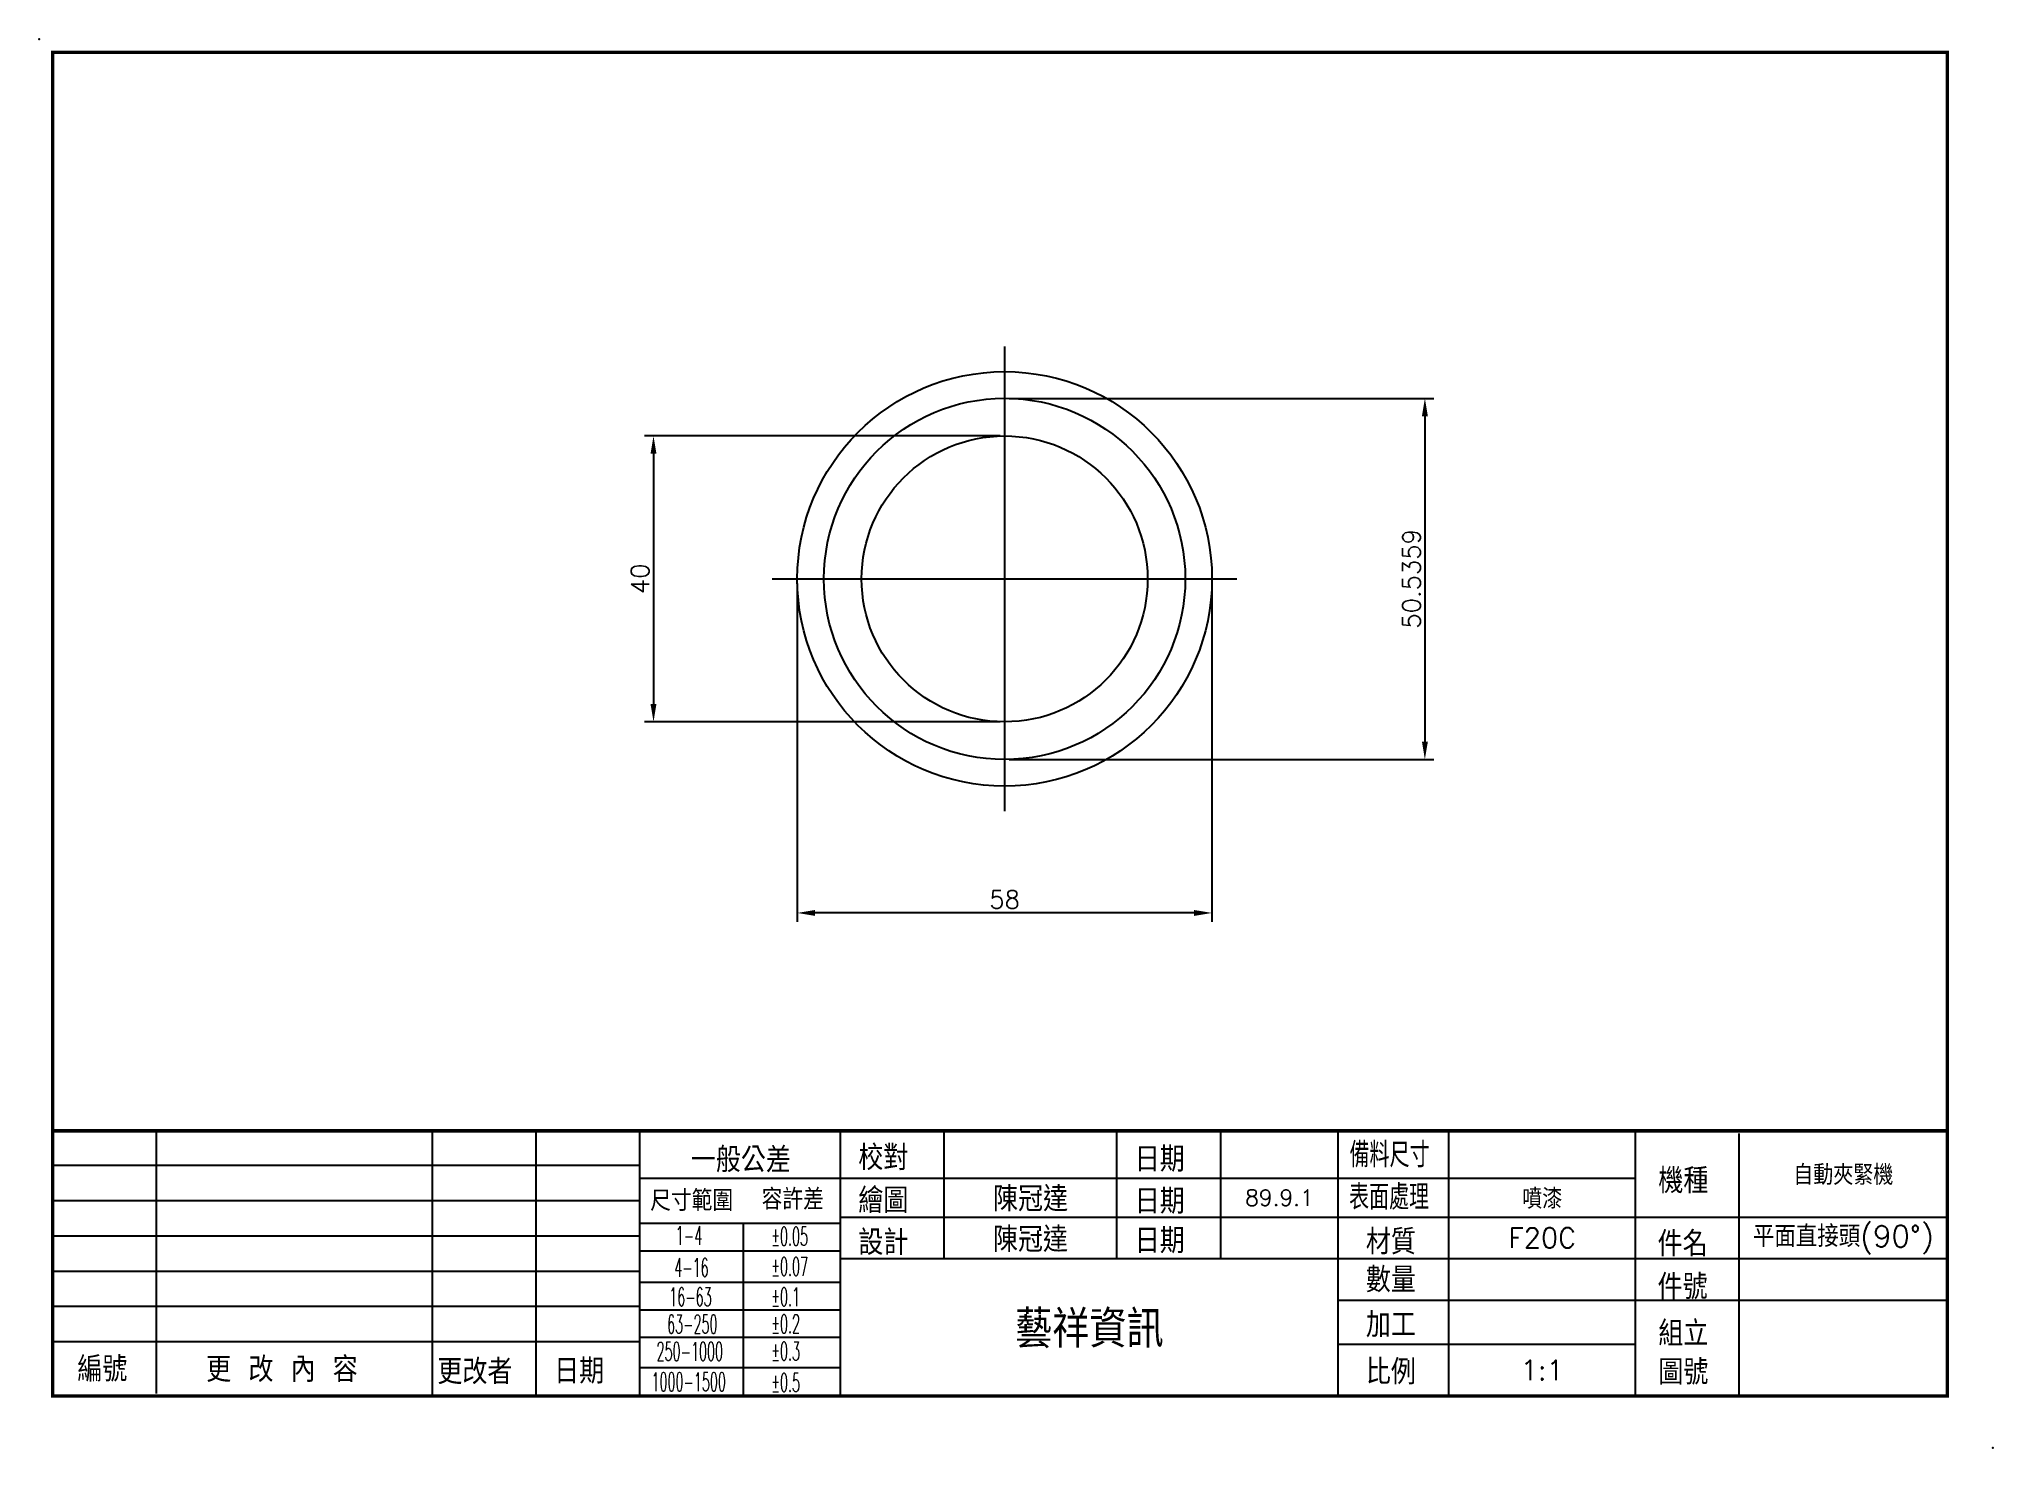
# Model space of a CAD drawing. Extents: x -345 to -72, y 972 to 1169.
import ezdxf
from ezdxf.enums import TextEntityAlignment as Align

# ---------------------------------------------------------------- set-up
doc = ezdxf.new("R2010")
doc.units = 0
doc.header["$MEASUREMENT"] = 0
doc.layers.get('0').update_dxf_attribs({"linetype": 'CONTINUOUS'})
doc.layers.get('DEFPOINTS').update_dxf_attribs({"linetype": 'CONTINUOUS'})
for name, color, linetype in [('BORDER', 7, 'CONTINUOUS'), ('DIM', 2, 'CONTINUOUS'), ('SHEET', 7, 'CONTINUOUS')]:
    doc.layers.add(name, color=color, linetype=linetype)
doc.styles.add('CHINA', font='romans.shx', dxfattribs={"bigfont": 'chineset.shx'})
doc.styles.add('ROMANS', font='romans', dxfattribs={"width": 0.5})
doc.styles.get("Standard").update_dxf_attribs({"font": 'txt.shx', "bigfont": 'chineset.shx'})
doc.dimstyles.get("Standard").update_dxf_attribs({"dimtxt": 0.18, "dimasz": 0.18, "dimexe": 0.18, "dimexo": 0.0625, "dimgap": 0.09, "dimtad": 0, "dimtih": 1, "dimtoh": 1, "dimdec": 4, "dimzin": 0, "dimtxsty": 'STANDARD', "dimcen": 0.09, "dimazin": 3, "dimtfac": 1, "dimtdec": 4, "dimtofl": 0, "dimtmove": 0, "dimatfit": 3, "dimtolj": 1, "dimtzin": 0})

# ---------------------------------------------------------------- blocks, each defined once
blk = doc.blocks.new('A4')
for p in [(-134.41, 77.3), (138.88, -119.82)]:
    blk.add_point(p)
at = {"layer": 'SHEET'}
for p, q in [((-117.99, -112.19), (-117.99, -75.44)), ((-79.39, -112.56), (-79.39, -75.44)), ((-64.88, -112.56), (-64.88, -75.44)), ((-50.37, -112.56), (-50.37, -75.44)), ((-22.32, -112.56), (-22.32, -75.44)), ((-7.82, -93.33), (-7.82, -75.44)), ((16.36, -93.33), (16.36, -75.44)), ((30.87, -93.33), (30.87, -75.44)), ((47.31, -112.56), (47.31, -75.44)), ((62.79, -112.56), (62.79, -75.44)), ((88.9, -112.56), (88.9, -75.44)), ((103.41, -112.56), (103.41, -75.81)), ((-132.5, -80.27), (-50.37, -80.27)), ((-50.37, -82.1), (88.9, -82.1)), ((-132.5, -85.2), (-50.37, -85.2)), ((-132.5, -90.14), (-50.37, -90.14)), ((-50.37, -88.39), (-22.32, -88.39)), ((-35.86, -112.56), (-35.86, -88.39)), ((-22.32, -87.52), (132.5, -87.52)), ((-50.37, -92.25), (-22.32, -92.25)), ((-132.5, -95.07), (-50.37, -95.07)), ((-22.32, -93.33), (132.5, -93.33)), ((-50.37, -96.61), (-22.32, -96.61)), ((-132.5, -100), (-50.37, -100)), ((-50.37, -100.48), (-22.32, -100.48)), ((47.31, -99.13), (132.5, -99.13)), ((-132.5, -104.93), (-50.37, -104.93)), ((-50.37, -104.34), (-22.32, -104.34)), ((47.31, -105.31), (88.9, -105.31)), ((-50.37, -108.59), (-22.32, -108.59))]:
    blk.add_line(p, q, dxfattribs=at)
at = {"layer": 'SHEET', "const_width": 0.5}
blk.add_lwpolyline([(-132.5, -112.56), (-132.5, 75.44), (132.5, 75.44), (132.5, -112.56)], close=True, dxfattribs=at)
blk.add_lwpolyline([(-132.5, -75.44), (132.5, -75.44)], dxfattribs=at)
at = {"layer": 'SHEET', "color": 2, "style": 'CHINA'}
blk.add_text('一般公差', height=3.5, dxfattribs=at).set_placement((-36.25, -79.33), align=Align.MIDDLE)
for s, height, p in [('校對', 3.5, (-19.82, -80.96)), ('日期', 3.5, (18.84, -81.18)), ('機種', 3.5, (92.08, -84.19)), ('尺寸範圍', 2.901, (-48.93, -86.66)), ('容許差', 2.901, (-33.34, -86.48)), ('繪圖', 3.5, (-19.82, -86.95)), ('日期', 3.5, (18.84, -87.06)), ('設計', 3.5, (-19.82, -92.82)), ('日期', 3.5, (18.84, -92.58)), ('材質', 3.5, (51.17, -92.74)), ('件名', 3.5, (91.98, -93.02)), ('數量', 3.5, (51.17, -98.05)), ('件號', 3.5, (91.98, -99.02)), ('加工', 3.5, (51.17, -104.35)), ('組立', 3.5, (92.08, -105.55)), ('編號', 3.5, (-129.06, -110.55)), ('更 改 內 容', 3.5, (-111.03, -110.59)), ('更改者', 3.5, (-78.7, -110.9)), ('日期', 3.5, (-62.36, -110.83)), ('比例', 3.5, (51.17, -110.93)), ('圖號', 3.5, (92.08, -110.97))]:
    blk.add_text(s, height=height, dxfattribs=at).set_placement(p)
at = {"layer": 'SHEET', "color": 2}
for s, height, style, width, p in [('備料尺寸', 3.5, 'CHINA', 0.8, (48.88, -80.56)), ('表面處理', 3.5, 'CHINA', 0.8, (48.82, -86.47)), ('1-4', 2.611, 'ROMANS', 0.5, (-45.35, -91.42)), ('%%p0.05', 2.611, 'ROMANS', 0.5, (-32, -91.52)), ('4-16', 2.611, 'ROMANS', 0.5, (-45.57, -95.88)), ('%%p0.07', 2.611, 'ROMANS', 0.5, (-32, -95.75)), ('16-63', 2.611, 'ROMANS', 0.5, (-46.27, -99.99)), ('%%p0.1', 2.611, 'ROMANS', 0.5, (-32, -99.98)), ('63-250', 2.611, 'ROMANS', 0.5, (-46.56, -103.81)), ('%%p0.2', 2.611, 'ROMANS', 0.5, (-32, -103.78)), ('250-1000', 2.611, 'ROMANS', 0.5, (-48.04, -107.62)), ('%%p0.3', 2.611, 'ROMANS', 0.5, (-32, -107.59)), ('1000-1500', 2.611, 'ROMANS', 0.5, (-48.75, -111.87)), ('%%p0.5', 2.611, 'ROMANS', 0.5, (-32, -111.98))]:
    blk.add_text(s, height=height, dxfattribs=dict(at, style=style, width=width)).set_placement(p)
blk = doc.blocks.new('A4TZT')
at = {"layer": 'DIM', "color": 2, "linetype": 'CONTINUOUS', "style": 'CHINA'}
for tag, height, p in [('ITEM', 2.8, (117.95, -81.48)), ('DRAWER', 3.5, (4.27, -84.81)), ('DATE1', 2.24, (39.09, -84.81)), ('SURFACE', 2.8, (75.84, -84.81)), ('DESIGNER', 3.5, (4.26, -90.48)), ('DATE2', 2.24, (39.09, -90.43)), ('MATERIAL', 2.8, (75.84, -90.43)), ('PARTNAME', 3, (117.95, -90.43)), ('QTY', 2.8, (75.84, -96.23)), ('PNUM', 2.8, (117.95, -96.23)), ('COMPANY', 5.2, (12.49, -102.95)), ('COMNO', 2.8, (117.95, -105.85)), ('SCALE', 2.8, (75.84, -108.94))]:
    blk.add_attdef(tag, text='', height=height, dxfattribs=at).set_placement(p, align=Align.MIDDLE)
blk = doc.blocks.new('*D3')
at = {"color": 0, "linetype": 'BYBLOCK'}
for p, q in [((-238.99, 1093.18), (-238.99, 1045.82)), ((-180.99, 1093.18), (-180.99, 1045.82)), ((-183.49, 1047.07), (-236.49, 1047.07))]:
    blk.add_line(p, q, dxfattribs=at)
for points in [[(-236.49, 1047.48), (-236.49, 1046.65), (-238.99, 1047.07)], [(-183.49, 1047.48), (-183.49, 1046.65), (-180.99, 1047.07)]]:
    blk.add_solid(points, dxfattribs=at)
at = {"layer": 'DEFPOINTS', "color": 0, "linetype": 'BYBLOCK'}
for p in [(-238.99, 1093.81), (-180.99, 1093.81), (-238.99, 1047.07)]:
    blk.add_point(p, dxfattribs=at)
at = {"color": 0, "linetype": 'BYBLOCK', "insert": (-209.99, 1048.94), "char_height": 2.5, "attachment_point": 5}
blk.add_mtext('\\A1;58', dxfattribs=at)
blk = doc.blocks.new('*D4')
at = {"color": 0, "linetype": 'BYBLOCK'}
for p, q in [((-209.37, 1119.07), (-149.96, 1119.07)), ((-151.21, 1116.57), (-151.21, 1071.04)), ((-209.37, 1068.54), (-149.96, 1068.54))]:
    blk.add_line(p, q, dxfattribs=at)
for points in [[(-151.62, 1116.57), (-150.79, 1116.57), (-151.21, 1119.07)], [(-151.62, 1071.04), (-150.79, 1071.04), (-151.21, 1068.54)]]:
    blk.add_solid(points, dxfattribs=at)
at = {"layer": 'DEFPOINTS', "color": 0, "linetype": 'BYBLOCK'}
for p in [(-209.99, 1119.07), (-209.99, 1068.54), (-151.21, 1068.54)]:
    blk.add_point(p, dxfattribs=at)
at = {"color": 0, "linetype": 'BYBLOCK', "insert": (-153.08, 1093.81), "char_height": 2.5, "attachment_point": 5, "rotation": 90}
blk.add_mtext('\\A1;50.5359', dxfattribs=at)
blk = doc.blocks.new('*D5')
at = {"color": 0, "linetype": 'BYBLOCK'}
for p, q in [((-210.62, 1113.81), (-260.35, 1113.81)), ((-259.1, 1111.31), (-259.1, 1076.31)), ((-210.62, 1073.81), (-260.35, 1073.81))]:
    blk.add_line(p, q, dxfattribs=at)
for points in [[(-259.52, 1111.31), (-258.69, 1111.31), (-259.1, 1113.81)], [(-259.52, 1076.31), (-258.69, 1076.31), (-259.1, 1073.81)]]:
    blk.add_solid(points, dxfattribs=at)
at = {"layer": 'DEFPOINTS', "color": 0, "linetype": 'BYBLOCK'}
for p in [(-209.99, 1113.81), (-259.1, 1073.81), (-209.99, 1073.81)]:
    blk.add_point(p, dxfattribs=at)
at = {"color": 0, "linetype": 'BYBLOCK', "insert": (-260.98, 1093.81), "char_height": 2.5, "attachment_point": 5, "rotation": 90}
blk.add_mtext('\\A1;40', dxfattribs=at)

msp = doc.modelspace()

# ---------------------------------------------------------------- linework, layer by layer
at = {"color": 7, "linetype": 'CONTINUOUS'}
for p, q in [((-209.99331, 1126.30537), (-209.99331, 1061.30537)), ((-242.49331, 1093.80537), (-177.49331, 1093.80537))]:
    msp.add_line(p, q, dxfattribs=at)
for radius in [29, 25.26795, 20]:
    msp.add_circle((-209.99331, 1093.80537), radius, dxfattribs=at)

# ---------------------------------------------------------------- block references
at = {"layer": 'BORDER'}
msp.add_blockref('A4', (-210.63621, 1092.03757), dxfattribs=at)
ref = msp.add_blockref('A4TZT', (-210.63621, 1092.03757), dxfattribs=at)
ref.add_attrib('DRAWER', '陳冠達', dxfattribs={"layer": 'DIM', "color": 2, "linetype": 'CONTINUOUS', "height": 3.5, "style": 'CHINA'}).set_placement((-206.363, 1007.22553), align=Align.MIDDLE)
ref.add_attrib('DESIGNER', '陳冠達', dxfattribs={"layer": 'DIM', "color": 2, "linetype": 'CONTINUOUS', "height": 3.5, "style": 'CHINA'}).set_placement((-206.37591, 1001.56055), align=Align.MIDDLE)
ref.add_attrib('COMPANY', '藝祥資訊', dxfattribs={"layer": 'DIM', "color": 2, "linetype": 'CONTINUOUS', "height": 5.2, "style": 'CHINA'}).set_placement((-198.1422, 989.09141), align=Align.MIDDLE)
ref.add_attrib('DATE1', '89.9.1', dxfattribs={"layer": 'DIM', "color": 2, "linetype": 'CONTINUOUS', "height": 2.24, "style": 'CHINA'}).set_placement((-171.54548, 1007.22553), align=Align.MIDDLE)
ref.add_attrib('SURFACE', '噴漆', dxfattribs={"layer": 'DIM', "color": 2, "linetype": 'CONTINUOUS', "height": 2.8, "style": 'CHINA'}).set_placement((-134.79366, 1007.22553), align=Align.MIDDLE)
ref.add_attrib('MATERIAL', 'F20C', dxfattribs={"layer": 'DIM', "color": 2, "linetype": 'CONTINUOUS', "height": 2.8, "style": 'CHINA'}).set_placement((-134.79366, 1001.61153), align=Align.MIDDLE)
ref.add_attrib('SCALE', '1:1', dxfattribs={"layer": 'DIM', "color": 2, "linetype": 'CONTINUOUS', "height": 2.8, "style": 'CHINA'}).set_placement((-134.79366, 983.09956), align=Align.MIDDLE)
ref.add_attrib('PARTNAME', '平面直接頭(90°)', dxfattribs={"layer": 'DIM', "color": 2, "linetype": 'CONTINUOUS', "height": 3, "style": 'CHINA'}).set_placement((-92.683, 1001.61153), align=Align.MIDDLE)
ref.add_attrib('ITEM', '自動夾緊機', dxfattribs={"layer": 'DIM', "color": 2, "linetype": 'CONTINUOUS', "height": 2.8, "style": 'CHINA'}).set_placement((-92.683, 1010.5577), align=Align.MIDDLE)

# ---------------------------------------------------------------- dimensions: what is measured, and where the dimension line sits
at = {"layer": 'DIM'}
for base, p1, p2, picture, middle in [((-151.20716, 1068.53742), (-209.99331, 1119.07332), (-209.99331, 1068.53742), '*D4', (-153.08216, 1093.80537)), ((-259.10364, 1073.80537), (-209.99331, 1113.80537), (-209.99331, 1073.80537), '*D5', (-260.97864, 1093.80537))]:
    dim = msp.add_linear_dim(base=base, p1=p1, p2=p2, angle=90, dimstyle='STANDARD', override={"dimtxt": 2.5, "dimasz": 2.5, "dimexe": 1.25, "dimexo": 0.625, "dimgap": 0.625, "dimtad": 1, "dimtih": 0, "dimtoh": 0, "dimzin": 8, "dimcen": 2.5, "dimtdec": 8, "dimtofl": 1}, dxfattribs=at)
    dim.commit()
    dim.dimension.update_dxf_attribs({"geometry": picture, "text_midpoint": middle})
dim = msp.add_linear_dim(base=(-238.99331, 1047.06646), p1=(-180.99331, 1093.80537), p2=(-238.99331, 1093.80537), dimstyle='STANDARD', override={"dimtxt": 2.5, "dimasz": 2.5, "dimexe": 1.25, "dimexo": 0.625, "dimgap": 0.625, "dimtad": 1, "dimtih": 0, "dimtoh": 0, "dimzin": 8, "dimcen": 2.5, "dimtdec": 8, "dimtofl": 1}, dxfattribs=at)
dim.commit()
dim.dimension.update_dxf_attribs({"geometry": '*D3', "text_midpoint": (-209.99331, 1048.94146)})

doc.saveas('drawing.dxf')
